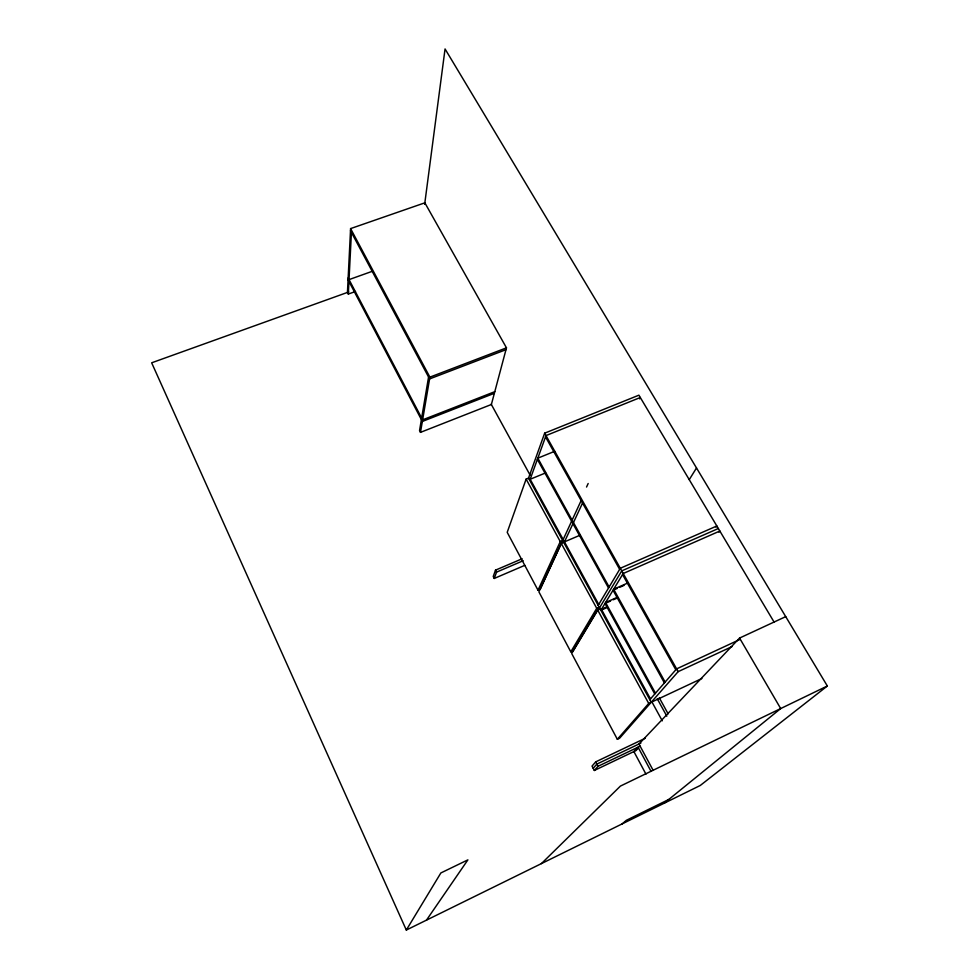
<?xml version="1.0" encoding="UTF-8"?>
<svg xmlns="http://www.w3.org/2000/svg" width="979" height="979" viewBox="0 0 979 979"><rect width="100%" height="100%" fill="white"/><g stroke="black" fill="none" stroke-linecap="round" stroke-linejoin="round"><path stroke-width="1.47" d="M421.386 419.624L419.55 430.564L420.481 432.363L491.372 404.498L506.473 347.839L424.849 202.824L350.592 228.596L347.447 292.427L348.316 294.067L355.487 291.485M348.316 294.067L348.952 281.45M351.424 232.402L349.038 279.615L371.934 271.428M424.653 204.317L445.053 48.95L827.341 685.998L700.279 785.464L406.322 930.05L151.659 362.805L348.732 291.962M421.655 418.033L428.569 377.013M420.481 432.363L429.891 377.135L350.592 228.596M774.022 621.971L638.908 395.173L544.654 433.183L528.525 478.119L526.127 479.11L507.208 532.331L538.009 590.215L540.237 589.248L562.692 540.555L560.269 541.583L538.009 590.215M522.15 558.764L495.496 570.157L493.232 576.484L494.248 578.442L524.756 565.36M528.831 478.694L528.623 477.838M494.248 578.442L496.537 572.128L523.19 560.734M529.761 480.395L546.001 435.582L640.29 397.511L639.642 398.857M586.543 487.04L588.171 483.504M563.659 542.317L561.236 543.357L538.878 591.842L570.794 651.818L573.045 650.802L599.197 607.225L596.737 608.314L570.794 651.818M563.182 539.502L581.147 500.55M582.542 503.059L564.467 541.864L579.837 535.305M598.181 605.389L620.294 568.273L716.836 525.992L716.016 527.13M600.2 609.06L597.741 610.15L571.699 653.519L617.345 739.292L619.621 738.203L678.166 671.643L732.121 646.532M599.527 607.837L621.751 570.879L718.341 528.513M406.322 930.05L440.868 872.95L467.889 859.868L426.489 920.125M689.24 479.661L696.51 467.974M719.014 532.172L719.846 531.034L623.207 573.498L600.873 610.284L606.429 607.812M645.185 738.301L595.721 761.858L592.038 766.092L594.326 770.473L635.934 750.587L638.051 748.384M649.811 699.691L676.611 668.877L740.222 639.324M617.345 739.292L648.722 703.448L701.882 678.508M593.188 768.282L596.884 764.073L640.866 743.098M594.326 770.473L598.047 766.288L640.156 746.182M785.721 616.635L739.573 638.063L638.969 744.016L653.152 770.351M541.399 863.613L620.429 786.076L827.341 685.998M622.167 823.89L626.303 820.341L668.792 799.464M664.141 803.233L780.691 708.563L739.573 638.063M606.393 602.856L610.553 601.008M613.331 599.772L617.492 597.936M607.004 606.882L601.436 609.354L650.484 698.92M617.174 588.428L613.038 590.251L664.398 682.926M619.927 587.204L624.064 585.381M616.697 597.582L605.585 602.513L655.465 693.193M627.466 583.141L613.649 589.248L665.133 682.082M561.42 541.987L564.222 540.787M545.621 472.906L530.177 479.257L598.744 604.447M554.665 451.307L537.814 458.172L609.134 587.008M494.787 391.673L422.61 419.856L348.169 277.938M494.358 393.301L422.341 421.447L348.071 279.774M429.891 377.135L506.473 347.839M505.984 349.674L429.585 378.922L350.494 230.665M544.654 433.183L678.166 671.643M545.523 436.891L619.646 569.362M622.558 574.563L675.828 669.783M537.373 459.384L608.534 588.012M659.295 697.782L668.131 713.85M605.01 603.468L654.767 693.989M657.239 698.737L666.821 716.163M491.164 404.143L530.239 475.378M652.026 702.114L662.269 720.825M528.525 478.119L651.219 702.273M526.127 479.11L560.269 541.583M561.236 543.357L596.737 608.314M597.741 610.15L648.722 703.448M651.059 771.366L638.075 747.185L633.878 751.566L645.956 774.144M495.496 570.157L496.537 572.128M595.721 761.858L598.047 766.288"/></g></svg>
